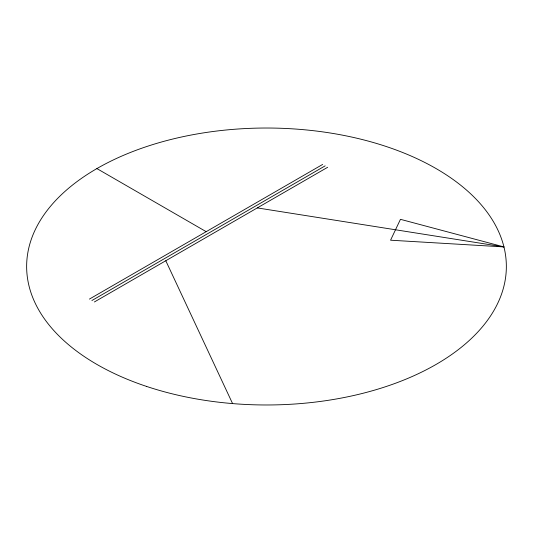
<?xml version="1.0" encoding="UTF-8"?>
<svg xmlns="http://www.w3.org/2000/svg" width="533" height="533" viewBox="0 0 533 533"><rect width="100%" height="100%" fill="white"/><g stroke="black" fill="none" stroke-linecap="round" stroke-linejoin="round"><path stroke-width="0.8" d="M89.417 299.093L322.672 164.424M91.903 300.525L325.157 165.856M94.388 301.958L327.642 167.289M503.938 246.919L390.556 240.203L400.456 219.329L503.938 246.919L257.292 207.91M96.899 168.581L206.184 231.675M165.79 260.737L232.581 403.588M146.575 386.425A239.85 138.473 0 0 0 506.35 266.5A239.85 138.473 0 0 0 146.575 146.575A239.85 138.473 0 0 0 146.575 386.425"/></g></svg>
